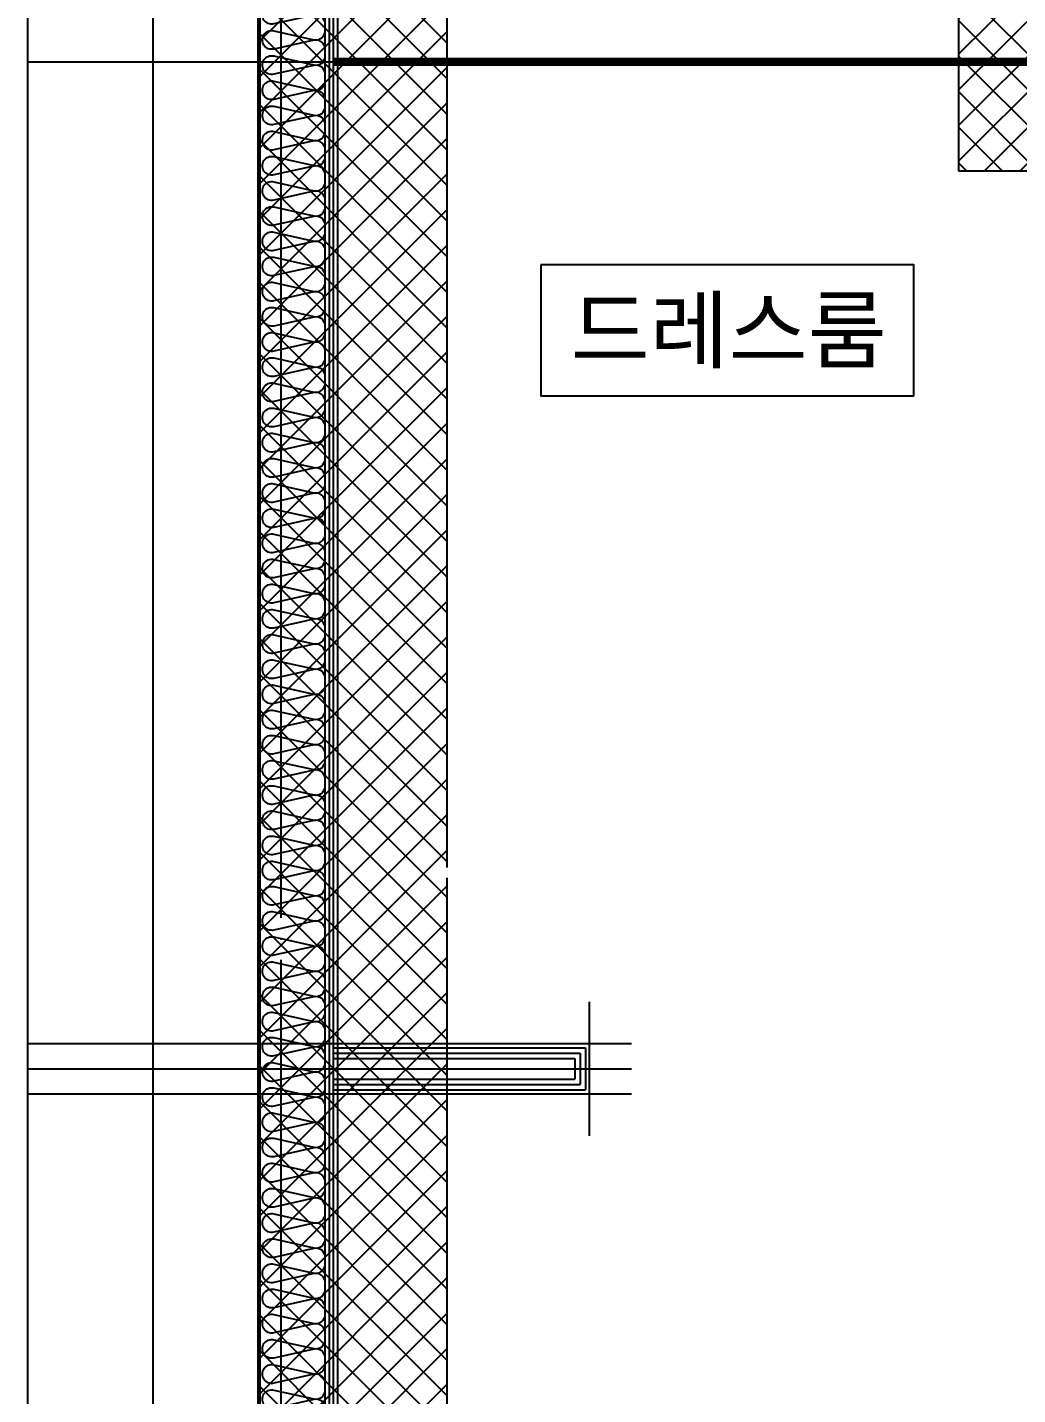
# Model space of a CAD drawing. Header units: millimetres. Extents: x -24416 to 92204, y -190080 to 23760.
# Drawn here: x 54083 to 56443, y -173538 to -170278 of the extents above; entities that cross this region are included whole.
import ezdxf
from ezdxf.enums import TextEntityAlignment as Align

# ---------------------------------------------------------------- set-up
doc = ezdxf.new("R2010")
doc.units = ezdxf.units.MM
doc.header["$LTSCALE"] = 50
for name, pattern in [('AUDIT_D_220706163347-0', [0]), ('CEN', [62, 60, -1, 0, -1]), ('HID', [2.5, 1.5, -1]), ('HIDDEN', [2, 1, -1])]:
    doc.linetypes.add(name, pattern=pattern)
doc.layers.get('defpoints').update_dxf_attribs({"color": 139})
doc.layers.add('AA-CEN', color=1, linetype='CEN', plot=False)
doc.layers.add('MC', color=135, linetype='Continuous', plot=False)
for name, color, linetype in [('AA-단열-바닥-욕실', 30, 'Continuous'), ('CEN_CON', 1, 'CEN'), ('CEN_WALL', 12, 'CEN'), ('CONC', 2, 'Continuous'), ('dan1', 7, 'HID'), ('HAT', 9, 'Continuous'), ('INS', 252, 'Continuous'), ('WAL_DRY', 7, 'Continuous'), ('실명', 3, 'AUDIT_D_220706163347-0'), ('실명박스', 7, 'AUDIT_D_220706163347-0'), ('확장', 8, 'HIDDEN')]:
    doc.layers.add(name, color=color, linetype=linetype)
doc.styles.add('HAUD01', font='Dotum.ttf')

# ---------------------------------------------------------------- blocks, each defined once
blk = doc.blocks.new('insul1')
blk.add_lwpolyline([(0, 0, 0.480617), (0.146, 0.183), (0.004, 0.817, -1.249969), (0.296, 0.817), (0.154, 0.183, 0.480617), (0.3, 0, 0.480617)], format="xyb")
blk = doc.blocks.new('U-131B(확장)', base_point=(284085.3, -109269.8))
at = {"layer": 'CEN_CON'}
blk.add_line((284390.3, -109569.8), (284390.3, -98634.8), dxfattribs=at)
at = {"layer": 'CEN_WALL'}
blk.add_line((283785.3, -103729.8), (285225.3, -103729.8), dxfattribs=at)
at = {"layer": 'CONC'}
for p, q in [((284085.3, -109269.8), (284085.3, -99524.8)), ((284335.3, -107579.8), (284335.3, -99724.8))]:
    blk.add_line(p, q, dxfattribs=at)
at = {"layer": 'dan1'}
blk.add_lwpolyline([(288135.3, -101589.8), (286005.3, -101589.8), (286005.3, -100174.8), (284785.3, -100174.8), (284785.3, -107129.8), (288135.3, -107129.8)], dxfattribs=at)
at = {"layer": 'INS'}
for p, q in [((284340.3, -107574.8), (284340.3, -99729.8)), ((284495.3, -107419.8), (284495.3, -99884.8))]:
    blk.add_line(p, q, dxfattribs=at)
at = {"layer": 'MC'}
for p, q in [((284525.3, -109569.8), (284525.3, -98634.8)), ((283785.3, -101329.8), (286555.3, -101329.8)), ((285125.3, -103889.8), (285125.3, -103569.8)), ((283785.3, -103669.8), (285225.3, -103669.8)), ((283785.3, -103789.8), (285225.3, -103789.8))]:
    blk.add_line(p, q, dxfattribs=at)
at = {"layer": 'WAL_DRY'}
for p, q in [((284505.3, -107409.8), (284505.3, -99894.8)), ((284515.3, -107399.8), (284515.3, -99904.8)), ((284515.3, -103679.8), (285115.3, -103679.8)), ((284515.3, -103692.3), (285102.8, -103692.3)), ((284515.3, -103704.8), (285090.3, -103704.8)), ((285090.3, -103704.8), (285090.3, -103754.8)), ((285102.8, -103692.3), (285102.8, -103767.3)), ((285115.3, -103679.8), (285115.3, -103779.8)), ((284515.3, -103754.8), (285090.3, -103754.8)), ((284515.3, -103767.3), (285102.8, -103767.3)), ((284515.3, -103779.8), (285115.3, -103779.8))]:
    blk.add_line(p, q, dxfattribs=at)
at = {"layer": '확장', "ltscale": 0.5, "const_width": 20, "flags": 128}
blk.add_lwpolyline([(284515.3, -101329.8), (286315.3, -101329.8)], dxfattribs=at)
at = {"layer": 'INS', "xscale": 150.0000000000001, "yscale": 150.0000000000001, "zscale": 150.0000000000001, "rotation": 90, "row_count": 1, "column_count": 125, "row_spacing": -3.155443620884047e-30, "column_spacing": 60.00000000000006}
blk.add_blockref('insul1', (284495.3, -107419.8), dxfattribs=at)
blk = doc.blocks.new('A$C415C5DAF')
at = {"layer": '실명박스'}
blk.add_lwpolyline([(42820.7, -189221.6), (42820.7, -189534.1), (43709.7, -189534.1), (43709.7, -189221.6)], close=True, dxfattribs=at)
at = {"layer": '실명', "style": 'HAUD01'}
blk.add_text('드레스룸', height=150, dxfattribs=at).set_placement((43268.7, -189375.6), align=Align.MIDDLE)
blk = doc.blocks.new('A$C1CAF0AFA')
at = {"layer": 'HAT'}
h = blk.add_hatch(dxfattribs=at)
h.set_pattern_fill('_USER', color=5, scale=60, angle=45, double=1, pattern_type=0)
h.set_pattern_definition([(45, (0, -53460), (-42.426407, 42.426407), []), (135, (0, -53460), (-42.426407, -42.426407), [])])
h.paths.add_polyline_path([(80002.7, -194400.9), (80002.7, -201860.9), (69442.7, -201860.9), (69442.7, -198225.9), (66252.7, -198225.9), (66252.7, -201860.9), (58492.7, -201860.9), (58492.7, -200370.9), (54632.7, -200370.9), (54632.7, -192515.9), (56752.7, -192515.9), (56752.7, -193930.9), (59252.7, -193930.9), (59252.7, -191925.9), (62992.7, -191925.9), (62992.7, -195035.9), (65722.7, -195035.9), (65722.7, -194885.9), (67122.7, -194885.9), (67122.7, -195035.9), (69192.7, -195035.9), (69192.7, -195485.9), (63052.7, -195485.9), (63052.7, -195155.9), (62852.7, -195155.9), (62852.7, -195485.9), (62542.7, -195485.9), (62542.7, -192375.9), (59702.7, -192375.9), (59702.7, -194380.9), (58632.7, -194380.9), (58632.7, -194090.9), (58432.7, -194090.9), (58432.7, -194380.9), (56302.7, -194380.9), (56302.7, -192965.9), (55082.7, -192965.9), (55082.7, -199920.9), (58432.7, -199920.9), (58432.7, -200210.9), (58632.7, -200210.9), (58632.7, -199920.9), (58942.7, -199920.9), (58942.7, -201410.9), (65802.7, -201410.9), (65802.7, -197775.9), (69892.7, -197775.9), (69892.7, -201410.9), (79552.7, -201410.9), (79552.7, -194850.9), (78932.7, -194850.9), (78932.7, -191510.9), (76442.7, -191510.9), (76442.7, -195485.9), (76132.7, -195485.9), (76132.7, -195163.4), (75932.7, -195163.4), (75932.7, -195485.9), (69442.7, -195485.9), (69442.7, -195035.9), (75992.7, -195035.9), (75992.7, -191060.9), (79382.7, -191060.9), (79382.7, -194400.9)])
at = {"layer": 'AA-CEN', "color": 4}
for points in [[(66252.7, -201860.9), (58492.7, -201860.9), (58492.7, -200370.9), (54632.7, -200370.9), (54632.7, -192515.9), (56752.7, -192515.9), (56752.7, -193930.9), (59252.7, -193930.9), (59252.7, -191925.9), (62992.7, -191925.9)], [(62542.7, -192375.9), (59702.7, -192375.9), (59702.7, -194380.9), (58632.7, -194380.9), (58632.7, -194090.9), (58432.7, -194090.9), (58432.7, -194380.9), (56302.7, -194380.9), (56302.7, -192965.9), (55082.7, -192965.9), (55082.7, -199920.9), (58432.7, -199920.9), (58432.7, -200210.9), (58632.7, -200210.9), (58632.7, -199920.9), (58942.7, -199920.9), (58942.7, -201410.9), (65802.7, -201410.9)]]:
    blk.add_lwpolyline(points, dxfattribs=at)

msp = doc.modelspace()

# ---------------------------------------------------------------- linework, layer by layer
at = {"layer": 'defpoints'}
msp.add_lwpolyline([(84817.7, -165875.9), (54082.7, -165875.9), (54082.7, -178600.9), (84817.7, -178600.9)], close=True, dxfattribs=at)

# ---------------------------------------------------------------- block references
msp.add_blockref('U-131B(확장)', (54382.7, -178300.9))
at = {"layer": 'AA-단열-바닥-욕실'}
msp.add_blockref('A$C1CAF0AFA', (0, 23760), dxfattribs=at)
at = {"layer": '실명박스'}
msp.add_blockref('A$C415C5DAF', (12485.4, 18377.1), dxfattribs=at)

doc.saveas('drawing.dxf')
